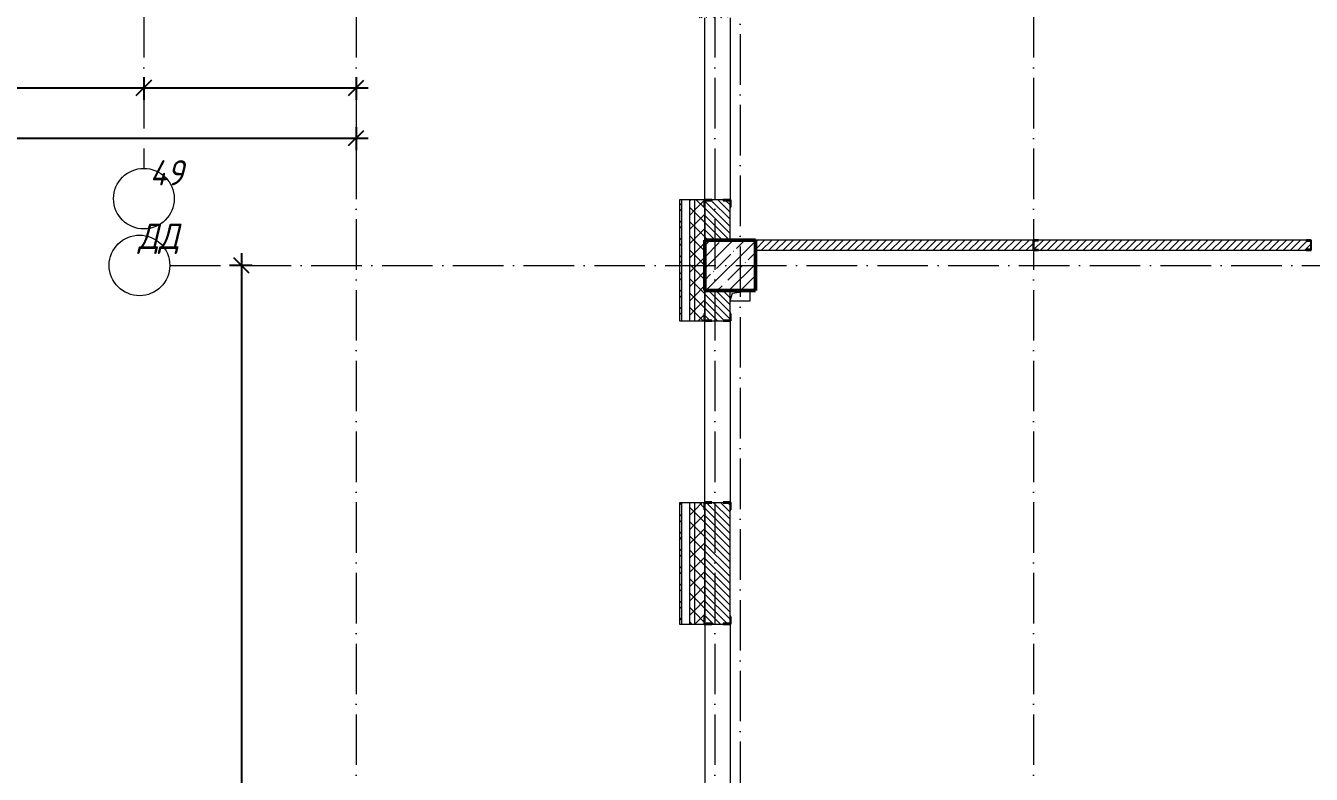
# Model space of a CAD drawing. Header units: millimetres. Extents: x -401725 to 250493, y 305116 to 802890.
# Drawn here: x 212466 to 225185, y 370436 to 377846 of the extents above; entities that cross this region are included whole.
import ezdxf

# ---------------------------------------------------------------- set-up
doc = ezdxf.new("R2010")
doc.units = ezdxf.units.MM
doc.linetypes.add('50_200_ШТРИХ_1Т_ш5_п1_п1_', pattern=[700, 500, -100, 0, -100])
for name, color, linetype, lineweight in [('A-____-____-DIMS', 7, 'Continuous', 9), ('A-GENM-____-MCUT', 7, 'Continuous', 25), ('A-GENM-____-OTLN', 7, 'Continuous', 9), ('A-GENM-____-OTLN-1', 7, 'Continuous', 25), ('A-WALL-____-MCUT', 7, 'Continuous', 13), ('A-WALL-____-MCUT-1', 7, 'Continuous', 9), ('A-WALL-____-OTLN', 7, 'Continuous', 9), ('A-WALL-____-PATT-1', 7, 'Continuous', 9), ('A-WALL-FNSH-MCUT-1', 7, 'Continuous', 9), ('S-COLS-____-MCUT', 7, 'Continuous', 50), ('S-COLS-____-OTLN', 7, 'Continuous', 9), ('S-GRID-____-IDEN', 7, 'Continuous', 9), ('S-GRID-____-OTLN-1', 7, '50_200_ШТРИХ_1Т_ш5_п1_п1_', 9)]:
    doc.layers.add(name, color=color, linetype=linetype, lineweight=lineweight)
doc.styles.add('ISOCPEUR_I', font='isocpeui.ttf', dxfattribs={"width": 0.9, "height": 2.5})
doc.styles.add('ISOCPEUR_I_9', font='isocpeui.ttf', dxfattribs={"width": 0.9, "height": 250})
doc.dimstyles.new('ISO-2_5_0_9К_БОЛЬШОЙ_ОСИ', dxfattribs={"dimscale": 304.8, "dimtxt": 248.995294, "dimasz": 0.492126, "dimexe": 0.393701, "dimexo": 0, "dimgap": 0, "dimtad": 1, "dimdec": 0, "dimzin": 0, "dimdsep": 46, "dimtxsty": 'ISOCPEUR_I', "dimblk1": 'OBLIQUE', "dimblk2": 'OBLIQUE', "dimsah": 1, "dimcen": 0.09, "dimdle": 0.393701, "dimazin": 0, "dimtfac": 1, "dimtdec": 4, "dimtix": 1, "dimtmove": 0, "dimatfit": 3, "dimfxl": 1, "dimtvp": 1, "dimtolj": 1, "dimtzin": 0, "dimarcsym": 2})
pattern_1 = [(135, (144685.44, 323542.244), (-35.35534, -35.35534), [])]
pattern_2 = [(45, (144685.44, 323542.24), (-70.71068, 70.71068), []), (135, (144685.44, 323542.24), (-70.71068, -70.71068), [])]

# ---------------------------------------------------------------- blocks, each defined once
blk = doc.blocks.new('BSC_Колонна _Прямоугольная - 500х500-V39-АР1_План отверстий 3 этажа в осях 1-64_Ю-ЯЯ')
at = {"layer": 'S-COLS-____-OTLN'}
h = blk.add_hatch(dxfattribs=at)
h.set_pattern_fill('FP_47', color=256, style=0, pattern_type=2)
h.set_pattern_definition([(315, (-51931.04, 74750), (114.04925, 114.04925), []), (315, (-51931.04, 74635.95), (114.04925, 114.04925), [201.613, -40.323, 3.353, -36.97])])
h.paths.add_polyline_path([(-250, 250), (-250, -250), (250, -250), (250, 250)], flags=0)
at = {"layer": 'S-COLS-____-MCUT'}
for p, q in [((250, 250), (-250, 250)), ((-250, 250), (-250, -250)), ((250, -250), (250, 250)), ((-250, -250), (250, -250))]:
    blk.add_line(p, q, dxfattribs=at)
blk = doc.blocks.new('Фахверк_СКБ_Уголок - 250_2700-27497298-АР1_План отверстий 3 этажа в осях 1-64_Ю-ЯЯ')
at = {"layer": 'A-GENM-____-MCUT'}
for p, q in [((200, 181), (125, 181)), ((125, 181), (125, 106)), ((131, 106), (131, 175)), ((131, 175), (200, 175)), ((200, 175), (200, 181)), ((125, 106), (131, 106)), ((131, -6), (125, -6)), ((125, -6), (125, -81)), ((125, -81), (200, -81)), ((131, -75), (131, -6)), ((200, -75), (131, -75)), ((200, -81), (200, -75))]:
    blk.add_line(p, q, dxfattribs=at)
blk = doc.blocks.new('154_Стойка_СКБ_Швеллер - СМ-2180_100-28278414-АР1_План отверстий 3 этажа в осях 1-64_Ю-ЯЯ')
at = {"layer": 'A-GENM-____-MCUT'}
for p, q in [((171, 50), (125, 50)), ((125, 50), (125, -50)), ((129.5, 42.4), (171, 42.4)), ((129.5, -42.4), (129.5, 42.4)), ((171, 42.4), (171, 50)), ((125, -50), (171, -50)), ((171, -42.4), (129.5, -42.4)), ((171, -50), (171, -42.4))]:
    blk.add_line(p, q, dxfattribs=at)
blk = doc.blocks.new('154_Фахверк_СКБ_Швеллер - Тип_100_3380-28543384-АР1_План отверстий 3 этажа в осях 1-64_Ю-ЯЯ')
at = {"layer": 'A-GENM-____-MCUT'}
for p, q in [((175, 50), (125, 50)), ((125, 50), (125, -50)), ((128, 47), (175, 47)), ((128, -47), (128, 47)), ((175, 47), (175, 50)), ((125, -50), (175, -50)), ((175, -47), (128, -47)), ((175, -50), (175, -47))]:
    blk.add_line(p, q, dxfattribs=at)
blk = doc.blocks.new('AR_Отверстие прямоугольное _в плите_ - AR_Отверстие прямоугольное _в плите_-V175-АР1_План отверстий 3 этажа в осях 1-64_Ю-ЯЯ')
at = {"layer": 'A-GENM-____-OTLN'}
for p, q in [((-100, -50), (-75, 25)), ((-75, 25), (100, 50)), ((100, -50), (100, 50)), ((-100, -50), (100, -50))]:
    blk.add_line(p, q, dxfattribs=at)
blk = doc.blocks.new('Ось сетки - Круг_Ø6_00__ISO-2_5_0_9K_-25732049-АР1_План отверстий 3 этажа в осях 1-64_Ю-ЯЯ')
at = {"layer": 'S-GRID-____-IDEN'}
blk.add_circle((0, 0), 3, dxfattribs=at)
blk = doc.blocks.new('_Oblique')
at = {"color": 0, "linetype": 'ByBlock', "lineweight": -2}
blk.add_line((-0.5, -0.5), (0.5, 0.5), dxfattribs=at)
blk = doc.blocks.new('*D9756')
at = {"layer": 'A-____-____-DIMS', "color": 0, "lineweight": -2, "transparency": 16777216}
for p, q in [((211385, 377337), (211385, 377111)), ((213635, 377337), (213635, 377111)), ((211265, 377231), (213755, 377231))]:
    blk.add_line(p, q, dxfattribs=at)
at = {"layer": 'Defpoints', "color": 0, "transparency": 16777216}
for p in [(211385, 377337), (213635, 377337), (213635, 377231)]:
    blk.add_point(p, dxfattribs=at)
at = {"layer": 'A-____-____-DIMS', "color": 0, "lineweight": -2, "transparency": 16777216, "xscale": 150, "yscale": 150, "zscale": 150, "rotation": 180}
blk.add_blockref('_Oblique', (211385, 377231), dxfattribs=at)
at = {"layer": 'A-____-____-DIMS', "color": 0, "lineweight": -2, "transparency": 16777216, "xscale": 150, "yscale": 150, "zscale": 150}
blk.add_blockref('_Oblique', (213635, 377231), dxfattribs=at)
at = {"layer": 'A-____-____-DIMS', "color": 0, "transparency": 16777216, "insert": (212510, 377232), "char_height": 2.5, "width": 758.48, "attachment_point": 5, "style": 'ISOCPEUR_I'}
blk.add_mtext('\\A1;2250', dxfattribs=at)
blk = doc.blocks.new('*D9757')
at = {"layer": 'A-____-____-DIMS', "color": 0, "lineweight": -2, "transparency": 16777216}
for p, q in [((213635, 377337), (213635, 377111)), ((215735, 377337), (215735, 377111)), ((213515, 377231), (215855, 377231))]:
    blk.add_line(p, q, dxfattribs=at)
at = {"layer": 'Defpoints', "color": 0, "transparency": 16777216}
for p in [(213635, 377337), (215735, 377337), (215735, 377231)]:
    blk.add_point(p, dxfattribs=at)
at = {"layer": 'A-____-____-DIMS', "color": 0, "lineweight": -2, "transparency": 16777216, "xscale": 150, "yscale": 150, "zscale": 150, "rotation": 180}
blk.add_blockref('_Oblique', (213635, 377231), dxfattribs=at)
at = {"layer": 'A-____-____-DIMS', "color": 0, "lineweight": -2, "transparency": 16777216, "xscale": 150, "yscale": 150, "zscale": 150}
blk.add_blockref('_Oblique', (215735, 377231), dxfattribs=at)
at = {"layer": 'A-____-____-DIMS', "color": 0, "transparency": 16777216, "insert": (214685, 377232), "char_height": 2.5, "width": 701.02, "attachment_point": 5, "style": 'ISOCPEUR_I'}
blk.add_mtext('\\A1;2100', dxfattribs=at)
blk = doc.blocks.new('*D9695')
at = {"layer": 'A-____-____-DIMS', "color": 0, "lineweight": -2, "transparency": 16777216}
for p, q in [((142335, 376840), (142335, 376614)), ((215735, 376840), (215735, 376614)), ((142215, 376734), (215855, 376734))]:
    blk.add_line(p, q, dxfattribs=at)
at = {"layer": 'Defpoints', "color": 0, "transparency": 16777216}
for p in [(142335, 376840), (215735, 376840), (215735, 376734)]:
    blk.add_point(p, dxfattribs=at)
at = {"layer": 'A-____-____-DIMS', "color": 0, "lineweight": -2, "transparency": 16777216, "xscale": 150, "yscale": 150, "zscale": 150, "rotation": 180}
blk.add_blockref('_Oblique', (142335, 376734), dxfattribs=at)
at = {"layer": 'A-____-____-DIMS', "color": 0, "lineweight": -2, "transparency": 16777216, "xscale": 150, "yscale": 150, "zscale": 150}
blk.add_blockref('_Oblique', (215735, 376734), dxfattribs=at)
at = {"layer": 'A-____-____-DIMS', "color": 0, "transparency": 16777216, "insert": (179035, 376735), "char_height": 2.5, "width": 971.08, "attachment_point": 5, "style": 'ISOCPEUR_I'}
blk.add_mtext('\\A1;73400', dxfattribs=at)
blk = doc.blocks.new('*D9638')
at = {"layer": 'A-____-____-DIMS', "color": 0, "lineweight": -2, "transparency": 16777216}
for p, q in [((214707, 375473), (214481, 375473)), ((214601, 375593), (214601, 369753)), ((214707, 369873), (214481, 369873))]:
    blk.add_line(p, q, dxfattribs=at)
at = {"layer": 'Defpoints', "color": 0, "transparency": 16777216}
for p in [(214707, 375473), (214601, 369873), (214707, 369873)]:
    blk.add_point(p, dxfattribs=at)
at = {"layer": 'A-____-____-DIMS', "color": 0, "lineweight": -2, "transparency": 16777216, "xscale": 150, "yscale": 150, "zscale": 150}
for p, rotation in [((214601, 375473), 90), ((214601, 369873), 270)]:
    blk.add_blockref('_Oblique', p, dxfattribs=dict(at, rotation=rotation))
at = {"layer": 'A-____-____-DIMS', "color": 0, "transparency": 16777216, "insert": (214600, 372673), "char_height": 2.5, "width": 758.48, "attachment_point": 5, "rotation": 90, "style": 'ISOCPEUR_I'}
blk.add_mtext('\\A1;5600', dxfattribs=at)

msp = doc.modelspace()

# ---------------------------------------------------------------- hatches: boundary and pattern name
at = {"layer": 'A-WALL-____-PATT-1'}
h = msp.add_hatch(dxfattribs=at)
h.set_pattern_fill('FP_4', color=256, style=0, pattern_type=2)
h.set_pattern_definition(pattern_2)
h.paths.add_polyline_path([(219085.4376, 366473.2863), (219085.4376, 367123.2863), (219035.4376, 367123.2863), (219035.4376, 366473.2863)], flags=0)
h.paths.add_polyline_path([(219035.4376, 368923.2863), (219085.4376, 368923.2863), (219085.4376, 370123.2863), (219035.4376, 370123.2863), (219035.4376, 369464.3013)], flags=0)
h.paths.add_polyline_path([(219035.4376, 371923.2863), (219085.4376, 371923.2863), (219085.4376, 373123.2863), (219035.4376, 373123.2863), (219035.4376, 372693.2716)], flags=0)
h.paths.add_polyline_path([(219035.4376, 374923.2863), (219085.4376, 374923.2863), (219085.4376, 376123.2863), (219035.4376, 376123.2863), (219035.4376, 375114.9992)], flags=0)
h.paths.add_polyline_path([(219085.4376, 377923.2863), (219085.4376, 378723.2863), (219035.4376, 378723.2863), (219035.4376, 377923.2863)], flags=0)
h = msp.add_hatch(dxfattribs=at)
h.set_pattern_fill('FP_4', color=256, style=0, pattern_type=2)
h.set_pattern_definition(pattern_2)
h.paths.add_polyline_path([(219085.4376, 366473.2863), (219185.4376, 366473.2863), (219185.4376, 367048.2863), (219179.4376, 367048.2863), (219179.4376, 367123.2863), (219085.4376, 367123.2863), (219085.4376, 366523.2863)], flags=0)
h.paths.add_polyline_path([(219179.4376, 368923.2863), (219179.4376, 368998.2863), (219185.4376, 368998.2863), (219185.4376, 370048.2863), (219179.4376, 370048.2863), (219179.4376, 370123.2863), (219085.4376, 370123.2863), (219085.4376, 368923.2863)], flags=0)
h.paths.add_polyline_path([(219179.4376, 371923.2863), (219179.4376, 371998.2863), (219185.4376, 371998.2863), (219185.4376, 373054.2863), (219179.4376, 373054.2863), (219179.4376, 373123.2863), (219085.4376, 373123.2863), (219085.4376, 371923.2863)], flags=0)
h.paths.add_polyline_path([(219179.4376, 374923.2863), (219179.4376, 374998.2863), (219185.4376, 374998.2863), (219185.4376, 376048.2863), (219179.4376, 376048.2863), (219179.4376, 376123.2863), (219085.4376, 376123.2863), (219085.4376, 374923.2863)], flags=0)
h.paths.add_polyline_path([(219179.4376, 377923.2863), (219179.4376, 377998.2863), (219185.4376, 377998.2863), (219185.4376, 378723.2863), (219085.4376, 378723.2863), (219085.4376, 377923.2863)], flags=0)
h = msp.add_hatch(dxfattribs=at)
h.set_pattern_fill('FP_6', color=256, style=0, pattern_type=2)
h.set_pattern_definition([(45, (144685.44, 323542.24), (-85.53659, 85.53659), []), (45, (144742.46, 323542.24), (-85.53659, 85.53659), [])])
h.paths.add_polyline_path([(218955.4376, 366643.2863), (218955.4376, 367123.2863), (218935.4376, 367123.2863), (218935.4376, 366643.2863)], flags=0)
h.paths.add_polyline_path([(218935.4376, 368923.2863), (218955.4376, 368923.2863), (218955.4376, 370123.2863), (218935.4376, 370123.2863), (218935.4376, 369464.3013)], flags=0)
h.paths.add_polyline_path([(218955.4376, 371923.2863), (218955.4376, 373123.2863), (218935.4376, 373123.2863), (218935.4376, 371923.2863)], flags=0)
h.paths.add_polyline_path([(218955.4376, 374923.2863), (218955.4376, 376123.2863), (218935.4376, 376123.2863), (218935.4376, 374923.2863)], flags=0)
h.paths.add_polyline_path([(218955.4376, 377923.2863), (218955.4376, 378483.2863), (218935.4376, 378483.2863), (218935.4376, 377923.2863)], flags=0)
h = msp.add_hatch(dxfattribs=at)
h.set_pattern_fill('FP_9', color=256, style=0, pattern_type=2)
h.set_pattern_definition(pattern_1)
h.paths.add_polyline_path([(219435.4376, 375723.2863), (219435.4376, 376117.2863), (219366.4376, 376117.2863), (219366.4376, 376123.2863), (219254.4376, 376123.2863), (219254.4376, 376117.2863), (219185.4376, 376117.2863), (219185.4376, 375723.2863)], flags=0)
h.paths.add_polyline_path([(219254.4376, 377923.2863), (219366.4376, 377923.2863), (219366.4376, 377929.2863), (219435.4376, 377929.2863), (219435.4376, 378173.2863), (219185.4376, 378173.2863), (219185.4376, 377929.2863), (219254.4376, 377929.2863)], flags=0)
h = msp.add_hatch(dxfattribs=at)
h.set_pattern_fill('FP_8', color=256, style=0, pattern_type=2)
h.set_pattern_definition([(45, (144685.44, 323542.244), (-35.35534, 35.35534), [])])
h.paths.add_polyline_path([(226585.4376, 375623.2863), (226585.4376, 375723.2863), (226381.4376, 375723.2863), (226381.4376, 375715.6863), (226339.9376, 375715.6863), (226339.9376, 375630.8863), (226381.4376, 375630.8863), (226381.4376, 375623.2863)], flags=0)
h.paths.add_polyline_path([(225139.4376, 375623.2863), (225139.4376, 375630.8863), (225180.9376, 375630.8863), (225180.9376, 375715.6863), (225139.4376, 375715.6863), (225139.4376, 375723.2863), (222485.4376, 375723.2863), (222485.4376, 375720.2863), (222438.4376, 375720.2863), (222438.4376, 375626.2863), (222485.4376, 375626.2863), (222485.4376, 375623.2863)], flags=0)
h.paths.add_polyline_path([(222435.4376, 375623.2863), (222435.4376, 375723.2863), (219685.4376, 375723.2863), (219685.4376, 375623.2863), (220672.376, 375623.2863)], flags=0)
h = msp.add_hatch(dxfattribs=at)
h.set_pattern_fill('FP_9', color=256, style=0, pattern_type=2)
h.set_pattern_definition(pattern_1)
h.paths.add_polyline_path([(219254.4376, 369973.2863), (219435.4376, 369973.2863), (219435.4376, 370117.2863), (219366.4376, 370117.2863), (219366.4376, 370123.2863), (219254.4376, 370123.2863), (219254.4376, 370117.2863), (219185.4376, 370117.2863), (219185.4376, 369973.2863)], flags=0)
h.paths.add_polyline_path([(219366.4376, 371923.2863), (219366.4376, 371929.2863), (219435.4376, 371929.2863), (219435.4376, 373123.2863), (219185.4376, 373123.2863), (219185.4376, 371929.2863), (219254.4376, 371929.2863), (219254.4376, 371923.2863)], flags=0)
h.paths.add_polyline_path([(219366.4376, 374923.2863), (219366.4376, 374929.2863), (219435.4376, 374929.2863), (219435.4376, 375223.2863), (219185.4376, 375223.2863), (219185.4376, 374929.2863), (219254.4376, 374929.2863), (219254.4376, 374923.2863)], flags=0)

# ---------------------------------------------------------------- linework, layer by layer
at = {"layer": 'A-WALL-____-MCUT'}
for p, q in [((218955.4376, 376123.2863), (218955.4376, 374923.2863)), ((219179.4376, 376123.2863), (218955.4376, 376123.2863)), ((219366.4376, 376123.2863), (219254.4376, 376123.2863)), ((219435.4376, 375723.2863), (219435.4376, 376048.2863)), ((219435.4376, 374998.2863), (219435.4376, 375223.2863)), ((218955.4376, 374923.2863), (219179.4376, 374923.2863)), ((219254.4376, 374923.2863), (219366.4376, 374923.2863)), ((218955.4376, 373123.2863), (218955.4376, 371923.2863)), ((219179.4376, 373123.2863), (218955.4376, 373123.2863)), ((219366.4376, 373123.2863), (219254.4376, 373123.2863)), ((219435.4376, 371998.2863), (219435.4376, 373054.2863)), ((218955.4376, 371923.2863), (219179.4376, 371923.2863)), ((219254.4376, 371923.2863), (219366.4376, 371923.2863))]:
    msp.add_line(p, q, dxfattribs=at)
at = {"layer": 'A-WALL-____-MCUT-1'}
for p, q in [((219035.4376, 374923.2863), (219035.4376, 376123.2863)), ((219085.4376, 374923.2863), (219085.4376, 376123.2863)), ((219185.4376, 376048.2863), (219185.4376, 375723.2863)), ((219185.4376, 375723.2863), (219185.4376, 376048.2863)), ((219185.4376, 374998.2863), (219185.4376, 375223.2863)), ((219185.4376, 375223.2863), (219185.4376, 374998.2863)), ((219035.4376, 371923.2863), (219035.4376, 373123.2863)), ((219085.4376, 371923.2863), (219085.4376, 373123.2863)), ((219185.4376, 371998.2863), (219185.4376, 373054.2863)), ((219185.4376, 373054.2863), (219185.4376, 371998.2863))]:
    msp.add_line(p, q, dxfattribs=at)
at = {"layer": 'A-WALL-____-OTLN'}
for p, q in [((219185.4376, 376123.2863), (219185.4376, 377923.2863)), ((219435.4376, 377923.2863), (219435.4376, 376123.2863)), ((219185.4376, 373129.2863), (219185.4376, 374923.2863)), ((219435.4376, 374923.2863), (219435.4376, 373129.2863)), ((219185.4376, 371923.2863), (219185.4376, 370123.2863)), ((219435.4376, 371923.2863), (219435.4376, 370123.2863))]:
    msp.add_line(p, q, dxfattribs=at)
at = {"layer": 'A-WALL-FNSH-MCUT-1'}
for p, q in [((218955.4376, 376123.2863), (218935.4376, 376123.2863)), ((218935.4376, 376123.2863), (218935.4376, 374923.2863)), ((222435.4376, 375723.2863), (219685.4376, 375723.2863)), ((225139.4376, 375723.2863), (222485.4376, 375723.2863)), ((219685.4376, 375623.2863), (222435.4376, 375623.2863)), ((222485.4376, 375623.2863), (225139.4376, 375623.2863)), ((218935.4376, 374923.2863), (218955.4376, 374923.2863)), ((218955.4376, 374923.2863), (218955.4376, 374923.2863)), ((218955.4376, 373123.2863), (218935.4376, 373123.2863)), ((218935.4376, 373123.2863), (218935.4376, 371923.2863)), ((218935.4376, 371923.2863), (218955.4376, 371923.2863)), ((218955.4376, 371923.2863), (218955.4376, 371923.2863))]:
    msp.add_line(p, q, dxfattribs=at)
at = {"layer": 'S-GRID-____-OTLN-1'}
for p, q in [((213635.4376, 414435.0957), (213635.4376, 376433.8321)), ((215735.4376, 414435.0957), (215735.4376, 363523.2863)), ((219285.4376, 414435.0957), (219285.4376, 363813.4695)), ((222435.4376, 414435.0957), (222435.4376, 363523.2863)), ((219535.4376, 414166.8994), (219535.4376, 363523.2863)), ((213891.9375, 375473.2863), (248759.8442, 375473.2863))]:
    msp.add_line(p, q, dxfattribs=at)

# ---------------------------------------------------------------- block references
at = {"layer": 'A-GENM-____-OTLN'}
msp.add_blockref('AR_Отверстие прямоугольное _в плите_ - AR_Отверстие прямоугольное _в плите_-V175-АР1_План отверстий 3 этажа в осях 1-64_Ю-ЯЯ', (219535.4376, 375173.2863), dxfattribs=at)
at = {"layer": 'A-GENM-____-OTLN-1'}
for name, p, rotation in [('Фахверк_СКБ_Уголок - 250_2700-27497298-АР1_План отверстий 3 этажа в осях 1-64_Ю-ЯЯ', (219260.4376, 376248.2863), 269.9999999999999), ('154_Стойка_СКБ_Швеллер - СМ-2180_100-28278414-АР1_План отверстий 3 этажа в осях 1-64_Ю-ЯЯ', (225310.4376, 375673.2863), 180), ('Фахверк_СКБ_Уголок - 250_2700-27497298-АР1_План отверстий 3 этажа в осях 1-64_Ю-ЯЯ', (219360.4376, 374798.2863), 89.99999999999991), ('Фахверк_СКБ_Уголок - 250_2700-27497298-АР1_План отверстий 3 этажа в осях 1-64_Ю-ЯЯ', (219260.4376, 373254.2863), 269.9999999999999), ('Фахверк_СКБ_Уголок - 250_2700-27497298-АР1_План отверстий 3 этажа в осях 1-64_Ю-ЯЯ', (219360.4376, 371798.2863), 89.99999999999991)]:
    msp.add_blockref(name, p, dxfattribs=dict(at, rotation=rotation))
msp.add_blockref('154_Фахверк_СКБ_Швеллер - Тип_100_3380-28543384-АР1_План отверстий 3 этажа в осях 1-64_Ю-ЯЯ', (222310.4376, 375673.2863), dxfattribs=at)
at = {"layer": 'S-COLS-____-OTLN', "rotation": 89.9999999999999}
msp.add_blockref('BSC_Колонна _Прямоугольная - 500х500-V39-АР1_План отверстий 3 этажа в осях 1-64_Ю-ЯЯ', (219435.4376, 375473.2863), dxfattribs=at)
at = {"layer": 'S-GRID-____-IDEN', "xscale": 99.99999999999993, "yscale": 99.99999999999993, "zscale": 99.99999999999993}
for p, rotation in [((213635.4376, 376133.8321), 180), ((213591.9375, 375473.2863), 269.9999999999995)]:
    msp.add_blockref('Ось сетки - Круг_Ø6_00__ISO-2_5_0_9K_-25732049-АР1_План отверстий 3 этажа в осях 1-64_Ю-ЯЯ', p, dxfattribs=dict(at, rotation=rotation))

# ---------------------------------------------------------------- texts
at = {"layer": 'S-GRID-____-IDEN', "char_height": 250, "attachment_point": 1, "style": 'ISOCPEUR_I_9'}
for s, insert, width in [('49', (213693.7311, 376515.0195), 425.696062), ('ДД', (213579.5232, 375887.1725), 505.063125)]:
    msp.add_mtext(s, dxfattribs=dict(at, insert=insert, width=width))

# ---------------------------------------------------------------- dimensions: what is measured, and where the dimension line sits
at = {"layer": 'A-____-____-DIMS'}
for base, p1, p2, override, picture, middle in [((213635.4376, 377230.7114), (211385.4376, 377336.7774), (213635.4376, 377336.7774), {"dimpost": '<>', "dimfxl": 2250}, '*D9756', (212510.4376, 377231.9614)), ((215735.4376, 377230.7114), (213635.4376, 377336.7774), (215735.4376, 377336.7774), {"dimpost": '<>', "dimfxl": 2100}, '*D9757', (214685.4376, 377231.9614)), ((215735.4376, 376733.9111), (142335.4376, 376839.9772), (215735.4376, 376839.9772), {"dimpost": '<>', "dimfxl": 73400}, '*D9695', (179035.4376, 376735.1772))]:
    dim = msp.add_linear_dim(base=base, p1=p1, p2=p2, dimstyle='ISO-2_5_0_9К_БОЛЬШОЙ_ОСИ', override=override, dxfattribs=at)
    dim.commit()
    dim.dimension.update_dxf_attribs({"geometry": picture, "text_midpoint": middle})
dim = msp.add_linear_dim(base=(214600.7992, 369873.2863), p1=(214706.8652, 375473.2863), p2=(214706.8652, 369873.2863), angle=90, dimstyle='ISO-2_5_0_9К_БОЛЬШОЙ_ОСИ', override={"dimpost": '<>', "dimfxl": 5600}, dxfattribs=at)
dim.commit()
dim.dimension.update_dxf_attribs({"geometry": '*D9638', "text_midpoint": (214599.5492, 372673.2863)})

doc.saveas('drawing.dxf')
